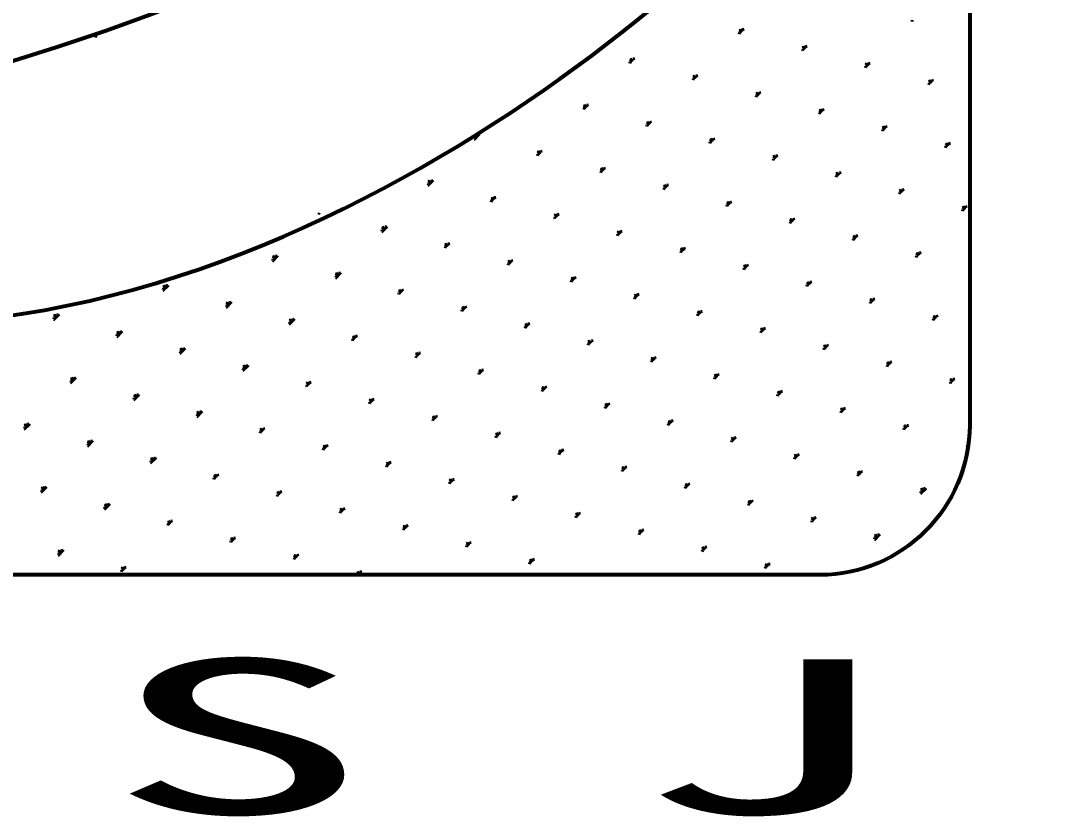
# Model space of a CAD drawing. Extents: x 962303 to 1579583, y -174742 to 224716.
# Drawn here: x 1574121 to 1575601, y 134987 to 136129 of the extents above; entities that cross this region are included whole.
import ezdxf

# ---------------------------------------------------------------- set-up
doc = ezdxf.new("R2010")
doc.units = 0
doc.header["$LTSCALE"] = 1000
doc.header["$MEASUREMENT"] = 0
doc.layers.add('PUB_TITLE', color=4, linetype='Continuous')
doc.styles.add('STYLE1', font='simhei.ttf', dxfattribs={"width": 0.8})

msp = doc.modelspace()

# ---------------------------------------------------------------- linework, layer by layer
at = {"layer": 'PUB_TITLE', "color": 4}
for p, q in [((1575401.5, 136127.7), (1575397.8, 136128.6)), ((1575155, 136110.9), (1575151.7, 136114.2)), ((1575156.1, 136112), (1575151.9, 136116.1)), ((1575157.1, 136113), (1575153.8, 136116.3)), ((1575158.1, 136114), (1575157.2, 136117.7)), ((1574230.5, 136105.1), (1574226.9, 136106.1)), ((1574228.7, 136109), (1574228.2, 136109.5)), ((1574230.2, 136109.6), (1574228.4, 136111.3)), ((1574231.7, 136110.1), (1574230.3, 136111.6)), ((1575154, 136109.9), (1575150.4, 136110.9)), ((1575244.6, 136085.6), (1575241, 136086.6)), ((1575245.6, 136086.7), (1575242.3, 136090)), ((1575246.7, 136087.7), (1575242.5, 136091.8)), ((1575247.7, 136088.7), (1575244.4, 136092)), ((1575248.7, 136089.8), (1575247.8, 136093.4)), ((1574997.1, 136067.9), (1574993.5, 136068.8)), ((1574998.2, 136068.9), (1574994.8, 136072.2)), ((1574999.2, 136069.9), (1574995.1, 136074.1)), ((1575000.2, 136071), (1574996.9, 136074.3)), ((1575001.3, 136072), (1575000.3, 136075.6)), ((1575337.2, 136063.4), (1575333.1, 136067.6)), ((1575338.3, 136064.5), (1575334.9, 136067.8)), ((1575339.3, 136065.5), (1575338.3, 136069.1)), ((1575335.2, 136061.4), (1575331.5, 136062.3)), ((1575336.2, 136062.4), (1575332.9, 136065.7)), ((1575087.7, 136043.6), (1575084.1, 136044.6)), ((1575088.7, 136044.6), (1575085.4, 136047.9)), ((1575089.8, 136045.7), (1575085.6, 136049.8)), ((1575090.8, 136046.7), (1575087.5, 136050)), ((1575091.8, 136047.7), (1575090.9, 136051.4)), ((1575425.7, 136037.1), (1575422.1, 136038.1)), ((1575426.8, 136038.1), (1575423.5, 136041.4)), ((1575427.8, 136039.2), (1575423.7, 136043.3)), ((1575428.8, 136040.2), (1575425.5, 136043.5)), ((1575429.9, 136041.2), (1575428.9, 136044.8)), ((1575179.3, 136020.4), (1575176, 136023.7)), ((1575180.3, 136021.4), (1575176.2, 136025.5)), ((1575181.4, 136022.4), (1575178.1, 136025.7)), ((1575182.4, 136023.5), (1575181.4, 136027.1)), ((1574933.9, 136004.7), (1574930.6, 136008)), ((1574935, 136005.7), (1574934, 136009.3)), ((1575178.3, 136019.3), (1575174.7, 136020.3)), ((1574930.8, 136001.5), (1574927.2, 136002.5)), ((1574931.9, 136002.6), (1574928.5, 136005.9)), ((1574932.9, 136003.6), (1574928.7, 136007.8)), ((1575268.9, 135995), (1575265.2, 135996)), ((1575269.9, 135996.1), (1575266.6, 135999.4)), ((1575270.9, 135997.1), (1575266.8, 136001.3)), ((1575272, 135998.2), (1575268.6, 136001.5)), ((1575273, 135999.2), (1575272, 136002.8)), ((1575022.4, 135978.3), (1575019.1, 135981.6)), ((1575023.5, 135979.4), (1575019.3, 135983.5)), ((1575024.5, 135980.4), (1575021.2, 135983.7)), ((1575025.5, 135981.4), (1575024.6, 135985)), ((1575363.6, 135974.9), (1575362.6, 135978.5)), ((1574771.9, 135957.4), (1574780.2, 135965.7)), ((1574776, 135961.6), (1574773.2, 135964.3)), ((1574777, 135962.6), (1574774.5, 135965.1)), ((1574778.1, 135963.7), (1574777.2, 135966.8)), ((1575021.4, 135977.3), (1575017.8, 135978.2)), ((1575359.4, 135970.8), (1575355.8, 135971.7)), ((1575360.5, 135971.8), (1575357.1, 135975.1)), ((1575361.5, 135972.8), (1575357.4, 135977)), ((1575362.5, 135973.9), (1575359.2, 135977.2)), ((1574773.9, 135959.5), (1574770.3, 135960.5)), ((1574775, 135960.5), (1574772, 135963.5)), ((1575112, 135953), (1575108.3, 135954)), ((1575113, 135954), (1575109.7, 135957.4)), ((1575114, 135955.1), (1575109.9, 135959.2)), ((1575115.1, 135956.1), (1575111.8, 135959.4)), ((1575116.1, 135957.2), (1575115.1, 135960.8)), ((1575451, 135947.5), (1575447.7, 135950.9)), ((1575452.1, 135948.6), (1575447.9, 135952.7)), ((1575453.1, 135949.6), (1575449.8, 135952.9)), ((1575454.1, 135950.7), (1575453.2, 135954.3)), ((1574864.5, 135935.2), (1574860.9, 135936.2)), ((1574865.5, 135936.3), (1574862.2, 135939.6)), ((1574866.6, 135937.3), (1574862.4, 135941.5)), ((1574867.6, 135938.4), (1574864.3, 135941.7)), ((1574868.7, 135939.4), (1574867.7, 135943)), ((1575204.6, 135930.8), (1575200.5, 135935)), ((1575205.7, 135931.8), (1575202.3, 135935.2)), ((1575206.7, 135932.9), (1575205.7, 135936.5)), ((1575450, 135946.5), (1575446.4, 135947.5)), ((1575202.5, 135928.7), (1575198.9, 135929.7)), ((1575203.6, 135929.8), (1575200.3, 135933.1)), ((1574955.1, 135911), (1574951.5, 135911.9)), ((1574956.1, 135912), (1574952.8, 135915.3)), ((1574957.2, 135913), (1574953, 135917.2)), ((1574958.2, 135914.1), (1574954.9, 135917.4)), ((1574959.2, 135915.1), (1574958.3, 135918.7)), ((1575293.1, 135904.5), (1575289.5, 135905.4)), ((1575294.2, 135905.5), (1575290.8, 135908.8)), ((1575295.2, 135906.5), (1575291, 135910.7)), ((1575296.2, 135907.6), (1575292.9, 135910.9)), ((1575297.3, 135908.6), (1575296.3, 135912.2)), ((1574707.6, 135893.2), (1574704, 135894.2)), ((1574708.7, 135894.2), (1574705.3, 135897.6)), ((1574709.7, 135895.3), (1574705.6, 135899.4)), ((1574705.6, 135891.1), (1574713.8, 135899.4)), ((1574710.7, 135896.3), (1574707.4, 135899.6)), ((1574711.8, 135897.4), (1574710.8, 135901)), ((1575046.7, 135887.7), (1575043.4, 135891.1)), ((1575047.7, 135888.8), (1575043.6, 135892.9)), ((1575048.8, 135889.8), (1575045.5, 135893.1)), ((1575049.8, 135890.8), (1575048.8, 135894.5)), ((1574800.3, 135871), (1574796.1, 135875.2)), ((1574801.3, 135872), (1574798, 135875.4)), ((1574802.3, 135873.1), (1574801.4, 135876.7)), ((1575045.7, 135886.7), (1575042, 135887.7)), ((1575383.7, 135880.2), (1575380.1, 135881.2)), ((1575384.7, 135881.2), (1575381.4, 135884.6)), ((1575385.8, 135882.3), (1575381.6, 135886.4)), ((1575386.8, 135883.3), (1575383.5, 135886.6)), ((1575387.8, 135884.3), (1575386.9, 135888)), ((1574798.2, 135868.9), (1574794.6, 135869.9)), ((1574799.2, 135870), (1574795.9, 135873.3)), ((1575136.2, 135862.4), (1575132.6, 135863.4)), ((1575137.3, 135863.5), (1575134, 135866.8)), ((1575138.3, 135864.5), (1575134.2, 135868.6)), ((1575139.3, 135865.5), (1575136, 135868.9)), ((1575140.4, 135866.6), (1575139.4, 135870.2)), ((1575475.3, 135857), (1575472, 135860.3)), ((1575476.3, 135858), (1575472.2, 135862.1)), ((1575477.4, 135859), (1575474.1, 135862.4)), ((1575478.4, 135860.1), (1575477.4, 135863.7)), ((1574550.7, 135851.2), (1574547.1, 135852.1)), ((1574888.8, 135844.7), (1574885.2, 135845.6)), ((1574889.8, 135845.7), (1574886.5, 135849)), ((1574890.9, 135846.7), (1574886.7, 135850.9)), ((1574891.9, 135847.8), (1574888.6, 135851.1)), ((1574892.9, 135848.8), (1574892, 135852.4)), ((1575231, 135842.3), (1575230, 135845.9)), ((1575474.3, 135855.9), (1575470.6, 135856.9)), ((1574642.4, 135827.9), (1574639, 135831.3)), ((1574643.4, 135829), (1574639.3, 135833.1)), ((1574639.3, 135824.8), (1574647.5, 135833.1)), ((1574644.4, 135830), (1574641.1, 135833.3)), ((1574645.5, 135831), (1574644.5, 135834.7)), ((1575226.8, 135838.2), (1575223.2, 135839.1)), ((1575227.8, 135839.2), (1575224.5, 135842.5)), ((1575228.9, 135840.2), (1575224.7, 135844.4)), ((1575229.9, 135841.3), (1575226.6, 135844.6)), ((1574641.3, 135826.9), (1574637.7, 135827.9)), ((1574979.4, 135820.4), (1574975.7, 135821.4)), ((1574980.4, 135821.4), (1574977.1, 135824.7)), ((1574981.4, 135822.5), (1574977.3, 135826.6)), ((1574982.5, 135823.5), (1574979.1, 135826.8)), ((1574983.5, 135824.5), (1574982.5, 135828.2)), ((1575318.4, 135814.9), (1575315.1, 135818.2)), ((1575319.5, 135816), (1575315.3, 135820.1)), ((1575320.5, 135817), (1575317.2, 135820.3)), ((1575321.5, 135818), (1575320.6, 135821.7)), ((1574731.9, 135802.6), (1574728.3, 135803.6)), ((1574732.9, 135803.7), (1574729.6, 135807)), ((1574734, 135804.7), (1574729.8, 135808.8)), ((1574735, 135805.7), (1574731.7, 135809.1)), ((1574736, 135806.8), (1574735.1, 135810.4)), ((1575072, 135798.2), (1575067.9, 135802.3)), ((1575073, 135799.2), (1575069.7, 135802.6)), ((1575074.1, 135800.3), (1575073.1, 135803.9)), ((1575317.4, 135813.9), (1575313.8, 135814.9)), ((1574485.5, 135785.9), (1574482.2, 135789.2)), ((1574486.5, 135786.9), (1574482.4, 135791.1)), ((1574482.4, 135782.8), (1574490.7, 135791.1)), ((1574487.5, 135788), (1574484.2, 135791.3)), ((1574488.6, 135789), (1574487.6, 135792.6)), ((1574826.6, 135782.5), (1574825.6, 135786.1)), ((1575069.9, 135796.1), (1575066.3, 135797.1)), ((1575071, 135797.2), (1575067.7, 135800.5)), ((1575408, 135789.6), (1575404.3, 135790.6)), ((1575409, 135790.7), (1575405.7, 135794)), ((1575410, 135791.7), (1575405.9, 135795.8)), ((1575411.1, 135792.7), (1575407.8, 135796)), ((1575412.1, 135793.8), (1575411.1, 135797.4)), ((1574484.4, 135784.9), (1574480.8, 135785.8)), ((1574822.5, 135778.4), (1574818.9, 135779.3)), ((1574823.5, 135779.4), (1574820.2, 135782.7)), ((1574824.5, 135780.4), (1574820.4, 135784.6)), ((1574825.6, 135781.5), (1574822.3, 135784.8)), ((1575160.5, 135771.9), (1575156.9, 135772.8)), ((1575161.5, 135772.9), (1575158.2, 135776.2)), ((1575162.6, 135773.9), (1575158.4, 135778.1)), ((1575163.6, 135775), (1575160.3, 135778.3)), ((1575164.7, 135776), (1575163.7, 135779.6)), ((1574575, 135760.6), (1574571.4, 135761.6)), ((1574576.1, 135761.6), (1574572.7, 135764.9)), ((1574577.1, 135762.7), (1574572.9, 135766.8)), ((1574572.9, 135758.5), (1574581.2, 135766.8)), ((1574578.1, 135763.7), (1574574.8, 135767)), ((1574579.2, 135764.7), (1574578.2, 135768.4)), ((1574914.1, 135755.1), (1574910.8, 135758.4)), ((1574915.1, 135756.2), (1574911, 135760.3)), ((1574916.2, 135757.2), (1574912.8, 135760.5)), ((1574917.2, 135758.2), (1574916.2, 135761.9)), ((1574327.6, 135742.8), (1574323.9, 135743.8)), ((1574328.6, 135743.9), (1574325.3, 135747.2)), ((1574329.6, 135744.9), (1574325.5, 135749)), ((1574325.5, 135740.8), (1574333.8, 135749)), ((1574330.7, 135745.9), (1574327.4, 135749.3)), ((1574331.7, 135747), (1574330.7, 135750.6)), ((1574667.7, 135738.4), (1574663.5, 135742.5)), ((1574668.7, 135739.4), (1574665.4, 135742.7)), ((1574669.7, 135740.5), (1574668.8, 135744.1)), ((1574913.1, 135754.1), (1574909.4, 135755.1)), ((1575251.1, 135747.6), (1575247.5, 135748.6)), ((1575252.1, 135748.6), (1575248.8, 135751.9)), ((1575253.2, 135749.7), (1575249, 135753.8)), ((1575254.2, 135750.7), (1575250.9, 135754)), ((1575255.2, 135751.7), (1575254.3, 135755.4)), ((1574665.6, 135736.3), (1574662, 135737.3)), ((1574666.6, 135737.4), (1574663.3, 135740.7)), ((1575003.6, 135729.8), (1575000, 135730.8)), ((1575004.7, 135730.9), (1575001.3, 135734.2)), ((1575005.7, 135731.9), (1575001.6, 135736)), ((1575006.7, 135732.9), (1575003.4, 135736.2)), ((1575007.8, 135734), (1575006.8, 135737.6)), ((1575342.7, 135724.4), (1575339.4, 135727.7)), ((1575343.7, 135725.4), (1575339.6, 135729.5)), ((1575344.8, 135726.4), (1575341.5, 135729.7)), ((1575345.8, 135727.5), (1575344.8, 135731.1)), ((1574418.1, 135718.6), (1574414.5, 135719.5)), ((1574419.2, 135719.6), (1574415.9, 135722.9)), ((1574420.2, 135720.6), (1574416.1, 135724.8)), ((1574416.1, 135716.5), (1574424.4, 135724.8)), ((1574421.2, 135721.7), (1574417.9, 135725)), ((1574422.3, 135722.7), (1574421.3, 135726.3)), ((1574756.2, 135712.1), (1574752.5, 135713)), ((1574757.2, 135713.1), (1574753.9, 135716.4)), ((1574758.2, 135714.1), (1574754.1, 135718.3)), ((1574759.3, 135715.2), (1574756, 135718.5)), ((1574760.3, 135716.2), (1574759.3, 135719.8)), ((1575097.3, 135708.7), (1575094, 135712)), ((1575098.3, 135709.7), (1575097.4, 135713.3)), ((1575341.7, 135723.3), (1575338, 135724.3)), ((1574170.7, 135700.8), (1574167.1, 135701.8)), ((1574171.7, 135701.8), (1574168.4, 135705.1)), ((1574172.7, 135702.9), (1574168.6, 135707)), ((1574168.6, 135698.7), (1574176.9, 135707)), ((1574173.8, 135703.9), (1574170.5, 135707.2)), ((1574174.8, 135704.9), (1574173.9, 135708.6)), ((1574509.7, 135695.3), (1574506.4, 135698.6)), ((1574510.8, 135696.4), (1574506.6, 135700.5)), ((1574506.6, 135692.2), (1574514.9, 135700.5)), ((1574511.8, 135697.4), (1574508.5, 135700.7)), ((1574512.9, 135698.4), (1574511.9, 135702.1)), ((1575094.2, 135705.6), (1575090.6, 135706.5)), ((1575095.2, 135706.6), (1575091.9, 135709.9)), ((1575096.3, 135707.6), (1575092.1, 135711.8)), ((1575432.2, 135699), (1575428.6, 135700)), ((1575433.3, 135700.1), (1575430, 135703.4)), ((1575434.3, 135701.1), (1575430.2, 135705.3)), ((1575435.3, 135702.2), (1575432, 135705.5)), ((1575436.4, 135703.2), (1575435.4, 135706.8)), ((1574263.3, 135678.6), (1574259.2, 135682.7)), ((1574259.2, 135674.4), (1574267.5, 135682.7)), ((1574264.4, 135679.6), (1574261, 135682.9)), ((1574265.4, 135680.7), (1574264.4, 135684.3)), ((1574508.7, 135694.3), (1574505.1, 135695.3)), ((1574846.7, 135687.8), (1574843.1, 135688.8)), ((1574847.8, 135688.8), (1574844.5, 135692.1)), ((1574848.8, 135689.9), (1574844.7, 135694)), ((1574849.9, 135690.9), (1574846.5, 135694.2)), ((1574850.9, 135691.9), (1574849.9, 135695.6)), ((1575185.8, 135682.3), (1575182.5, 135685.6)), ((1575186.8, 135683.4), (1575182.7, 135687.5)), ((1575187.9, 135684.4), (1575184.6, 135687.7)), ((1575188.9, 135685.4), (1575188, 135689)), ((1574261.3, 135676.5), (1574257.6, 135677.5)), ((1574262.3, 135677.6), (1574259, 135680.9)), ((1574599.3, 135670), (1574595.7, 135671)), ((1574600.3, 135671.1), (1574597, 135674.4)), ((1574601.4, 135672.1), (1574597.2, 135676.2)), ((1574602.4, 135673.1), (1574599.1, 135676.4)), ((1574603.4, 135674.2), (1574602.5, 135677.8)), ((1574938.4, 135664.6), (1574935, 135667.9)), ((1574939.4, 135665.6), (1574935.2, 135669.7)), ((1574940.4, 135666.6), (1574937.1, 135669.9)), ((1574941.5, 135667.7), (1574940.5, 135671.3)), ((1575184.8, 135681.3), (1575181.2, 135682.3)), ((1574351.8, 135652.3), (1574348.2, 135653.2)), ((1574352.9, 135653.3), (1574349.5, 135656.6)), ((1574353.9, 135654.3), (1574349.8, 135658.5)), ((1574349.8, 135650.2), (1574358, 135658.5)), ((1574354.9, 135655.4), (1574351.6, 135658.7)), ((1574356, 135656.4), (1574355, 135660)), ((1574694, 135649.9), (1574693, 135653.5)), ((1574937.3, 135663.5), (1574933.7, 135664.5)), ((1575275.4, 135657), (1575271.7, 135658)), ((1575276.4, 135658), (1575273.1, 135661.4)), ((1575277.4, 135659.1), (1575273.3, 135663.2)), ((1575278.5, 135660.1), (1575275.1, 135663.4)), ((1575279.5, 135661.2), (1575278.5, 135664.8)), ((1574689.9, 135645.7), (1574686.2, 135646.7)), ((1574690.9, 135646.8), (1574687.6, 135650.1)), ((1574691.9, 135647.8), (1574687.8, 135652)), ((1574693, 135648.9), (1574689.7, 135652.2)), ((1575027.9, 135639.2), (1575024.3, 135640.2)), ((1575028.9, 135640.3), (1575025.6, 135643.6)), ((1575030, 135641.3), (1575025.8, 135645.5)), ((1575031, 135642.4), (1575027.7, 135645.7)), ((1575032, 135643.4), (1575031.1, 135647)), ((1575368, 135634.8), (1575363.9, 135639)), ((1575369, 135635.9), (1575365.7, 135639.2)), ((1575370.1, 135636.9), (1575369.1, 135640.5)), ((1574442.4, 135628), (1574438.8, 135629)), ((1574443.4, 135629), (1574440.1, 135632.3)), ((1574444.5, 135630.1), (1574440.3, 135634.2)), ((1574440.3, 135625.9), (1574448.6, 135634.2)), ((1574445.5, 135631.1), (1574442.2, 135634.4)), ((1574446.5, 135632.1), (1574445.6, 135635.7)), ((1574781.5, 135622.5), (1574778.2, 135625.8)), ((1574782.5, 135623.6), (1574778.4, 135627.7)), ((1574783.5, 135624.6), (1574780.2, 135627.9)), ((1574784.6, 135625.6), (1574783.6, 135629.2)), ((1575365.9, 135632.7), (1575362.3, 135633.7)), ((1575367, 135633.8), (1575363.6, 135637.1)), ((1574194.9, 135610.2), (1574191.3, 135611.2)), ((1574196, 135611.3), (1574192.7, 135614.6)), ((1574197, 135612.3), (1574192.9, 135616.4)), ((1574192.9, 135608.1), (1574201.2, 135616.4)), ((1574198.1, 135613.3), (1574194.7, 135616.6)), ((1574199.1, 135614.4), (1574198.1, 135618)), ((1574535.1, 135605.8), (1574530.9, 135609.9)), ((1574536.1, 135606.8), (1574532.8, 135610.1)), ((1574537.1, 135607.9), (1574536.2, 135611.5)), ((1574780.4, 135621.5), (1574776.8, 135622.4)), ((1575118.5, 135615), (1575114.8, 135615.9)), ((1575119.5, 135616), (1575116.2, 135619.3)), ((1575120.5, 135617), (1575116.4, 135621.2)), ((1575121.6, 135618.1), (1575118.3, 135621.4)), ((1575122.6, 135619.1), (1575121.6, 135622.7)), ((1575456.5, 135608.5), (1575452.9, 135609.4)), ((1575457.5, 135609.5), (1575454.2, 135612.8)), ((1575458.6, 135610.5), (1575454.4, 135614.7)), ((1575459.6, 135611.6), (1575456.3, 135614.9)), ((1575460.6, 135612.6), (1575459.7, 135616.2)), ((1574289.7, 135590.1), (1574288.7, 135593.7)), ((1574533, 135603.7), (1574529.4, 135604.7)), ((1574534, 135604.7), (1574530.7, 135608.1)), ((1574871, 135597.2), (1574867.4, 135598.2)), ((1574872, 135598.2), (1574868.7, 135601.6)), ((1574873.1, 135599.3), (1574868.9, 135603.4)), ((1574874.1, 135600.3), (1574870.8, 135603.6)), ((1574875.2, 135601.4), (1574874.2, 135605)), ((1575210.1, 135591.7), (1575206.8, 135595.1)), ((1575211.1, 135592.8), (1575207, 135596.9)), ((1575212.2, 135593.8), (1575208.8, 135597.1)), ((1575213.2, 135594.9), (1575212.2, 135598.5)), ((1574285.5, 135585.9), (1574281.9, 135586.9)), ((1574286.6, 135587), (1574283.2, 135590.3)), ((1574287.6, 135588), (1574283.5, 135592.2)), ((1574283.5, 135583.9), (1574291.7, 135592.2)), ((1574288.6, 135589.1), (1574285.3, 135592.4)), ((1574623.6, 135579.4), (1574619.9, 135580.4)), ((1574624.6, 135580.5), (1574621.3, 135583.8)), ((1574625.6, 135581.5), (1574621.5, 135585.7)), ((1574626.7, 135582.6), (1574623.3, 135585.9)), ((1574627.7, 135583.6), (1574626.7, 135587.2)), ((1574963.7, 135575), (1574959.5, 135579.2)), ((1574964.7, 135576), (1574961.4, 135579.4)), ((1574965.7, 135577.1), (1574964.8, 135580.7)), ((1575209, 135590.7), (1575205.4, 135591.7)), ((1574377.1, 135562.7), (1574373.8, 135566)), ((1574378.2, 135563.7), (1574374, 135567.9)), ((1574374, 135559.6), (1574382.3, 135567.9)), ((1574379.2, 135564.8), (1574375.9, 135568.1)), ((1574380.2, 135565.8), (1574379.3, 135569.4)), ((1574961.6, 135572.9), (1574958, 135573.9)), ((1574962.6, 135574), (1574959.3, 135577.3)), ((1575299.6, 135566.4), (1575296, 135567.4)), ((1575300.7, 135567.5), (1575297.3, 135570.8)), ((1575301.7, 135568.5), (1575297.6, 135572.7)), ((1575302.7, 135569.5), (1575299.4, 135572.9)), ((1575303.8, 135570.6), (1575302.8, 135574.2)), ((1574130.7, 135546), (1574126.6, 135550.1)), ((1574126.6, 135541.8), (1574134.9, 135550.1)), ((1574131.7, 135547), (1574128.4, 135550.3)), ((1574132.8, 135548.1), (1574131.8, 135551.7)), ((1574376.1, 135561.7), (1574372.5, 135562.6)), ((1574714.1, 135555.2), (1574710.5, 135556.1)), ((1574715.2, 135556.2), (1574711.9, 135559.5)), ((1574716.2, 135557.2), (1574712.1, 135561.4)), ((1574717.2, 135558.3), (1574713.9, 135561.6)), ((1574718.3, 135559.3), (1574717.3, 135562.9)), ((1575052.2, 135548.7), (1575048.5, 135549.6)), ((1575053.2, 135549.7), (1575049.9, 135553)), ((1575054.2, 135550.7), (1575050.1, 135554.9)), ((1575055.3, 135551.8), (1575052, 135555.1)), ((1575056.3, 135552.8), (1575055.3, 135556.4)), ((1575394.3, 135546.3), (1575393.4, 135549.9)), ((1574128.6, 135543.9), (1574125, 135544.9)), ((1574129.7, 135544.9), (1574126.4, 135548.3)), ((1574466.7, 135537.4), (1574463.1, 135538.4)), ((1574467.7, 135538.4), (1574464.4, 135541.8)), ((1574468.7, 135539.5), (1574464.6, 135543.6)), ((1574469.8, 135540.5), (1574466.5, 135543.8)), ((1574470.8, 135541.6), (1574469.8, 135545.2)), ((1574805.7, 135531.9), (1574802.4, 135535.3)), ((1574806.8, 135533), (1574802.6, 135537.1)), ((1574807.8, 135534), (1574804.5, 135537.3)), ((1574808.9, 135535), (1574807.9, 135538.7)), ((1575390.2, 135542.2), (1575386.6, 135543.1)), ((1575391.2, 135543.2), (1575387.9, 135546.5)), ((1575392.3, 135544.2), (1575388.1, 135548.4)), ((1575393.3, 135545.3), (1575390, 135548.6)), ((1574219.2, 135519.6), (1574215.6, 135520.6)), ((1574220.3, 135520.7), (1574216.9, 135524)), ((1574221.3, 135521.7), (1574217.1, 135525.9)), ((1574217.1, 135517.6), (1574225.4, 135525.9)), ((1574222.3, 135522.7), (1574219, 135526.1)), ((1574223.4, 135523.8), (1574222.4, 135527.4)), ((1574560.4, 135516.2), (1574557, 135519.6)), ((1574561.4, 135517.3), (1574560.4, 135520.9)), ((1574804.7, 135530.9), (1574801.1, 135531.9)), ((1575142.7, 135524.4), (1575139.1, 135525.4)), ((1575143.8, 135525.4), (1575140.5, 135528.8)), ((1575144.8, 135526.5), (1575140.7, 135530.6)), ((1575145.8, 135527.5), (1575142.5, 135530.8)), ((1575146.9, 135528.5), (1575145.9, 135532.2)), ((1575480.4, 135520.3), (1575478.5, 135522.2)), ((1575480.6, 135522.2), (1575478.7, 135524.1)), ((1575480.9, 135524), (1575480.6, 135524.3)), ((1574557.3, 135513.1), (1574553.6, 135514.1)), ((1574558.3, 135514.2), (1574555, 135517.5)), ((1574559.3, 135515.2), (1574555.2, 135519.4)), ((1574895.3, 135506.6), (1574891.7, 135507.6)), ((1574896.3, 135507.7), (1574893, 135511)), ((1574897.4, 135508.7), (1574893.2, 135512.8)), ((1574898.4, 135509.7), (1574895.1, 135513.1)), ((1574899.4, 135510.8), (1574898.5, 135514.4)), ((1575235.4, 135502.2), (1575231.2, 135506.3)), ((1575236.4, 135503.2), (1575233.1, 135506.6)), ((1575237.5, 135504.3), (1575236.5, 135507.9)), ((1575480.1, 135518.1), (1575477.2, 135518.9)), ((1575478.7, 135515.8), (1575479.9, 135517.1)), ((1574309.8, 135495.4), (1574306.2, 135496.3)), ((1574310.8, 135496.4), (1574307.5, 135499.7)), ((1574311.9, 135497.4), (1574307.7, 135501.6)), ((1574307.7, 135493.3), (1574316, 135501.6)), ((1574312.9, 135498.5), (1574309.6, 135501.8)), ((1574313.9, 135499.5), (1574313, 135503.1)), ((1574648.9, 135489.9), (1574645.5, 135493.2)), ((1574649.9, 135490.9), (1574645.8, 135495.1)), ((1574650.9, 135492), (1574647.6, 135495.3)), ((1574652, 135493), (1574651, 135496.6)), ((1574990, 135486.5), (1574989, 135490.1)), ((1575233.3, 135500.1), (1575229.7, 135501.1)), ((1575234.4, 135501.2), (1575231, 135504.5)), ((1574401.4, 135472.1), (1574398.1, 135475.5)), ((1574402.4, 135473.2), (1574398.3, 135477.3)), ((1574403.5, 135474.2), (1574400.2, 135477.5)), ((1574404.5, 135475.2), (1574403.5, 135478.9)), ((1574647.8, 135488.9), (1574644.2, 135489.8)), ((1574985.9, 135482.4), (1574982.2, 135483.3)), ((1574986.9, 135483.4), (1574983.6, 135486.7)), ((1574987.9, 135484.4), (1574983.8, 135488.6)), ((1574989, 135485.5), (1574985.7, 135488.8)), ((1575323.9, 135475.9), (1575320.3, 135476.8)), ((1575324.9, 135476.9), (1575321.6, 135480.2)), ((1575326, 135477.9), (1575321.8, 135482.1)), ((1575327, 135479), (1575323.7, 135482.3)), ((1575328, 135480), (1575327.1, 135483.6)), ((1574157.1, 135457.5), (1574156.1, 135461.1)), ((1574400.4, 135471.1), (1574396.7, 135472.1)), ((1574738.4, 135464.6), (1574734.8, 135465.6)), ((1574739.4, 135465.6), (1574736.1, 135468.9)), ((1574740.5, 135466.7), (1574736.3, 135470.8)), ((1574741.5, 135467.7), (1574738.2, 135471)), ((1574742.5, 135468.7), (1574741.6, 135472.4)), ((1575077.5, 135459.1), (1575074.2, 135462.4)), ((1575078.5, 135460.2), (1575074.4, 135464.3)), ((1575079.5, 135461.2), (1575076.2, 135464.5)), ((1575080.6, 135462.2), (1575079.6, 135465.9)), ((1574152.9, 135453.3), (1574149.3, 135454.3)), ((1574153.9, 135454.4), (1574150.6, 135457.7)), ((1574155, 135455.4), (1574150.8, 135459.5)), ((1574150.8, 135451.3), (1574159.1, 135459.5)), ((1574156, 135456.4), (1574152.7, 135459.8)), ((1574490.9, 135446.8), (1574487.3, 135447.8)), ((1574492, 135447.9), (1574488.7, 135451.2)), ((1574493, 135448.9), (1574488.9, 135453)), ((1574494.1, 135449.9), (1574490.7, 135453.3)), ((1574495.1, 135451), (1574494.1, 135454.6)), ((1574831, 135442.4), (1574826.9, 135446.5)), ((1574832.1, 135443.4), (1574828.8, 135446.8)), ((1574833.1, 135444.5), (1574832.2, 135448.1)), ((1575076.4, 135458.1), (1575072.8, 135459.1)), ((1575414.5, 135451.6), (1575410.8, 135452.6)), ((1575415.5, 135452.6), (1575412.2, 135455.9)), ((1575416.5, 135453.7), (1575412.4, 135457.8)), ((1575412.4, 135449.5), (1575420.7, 135457.8)), ((1575417.6, 135454.7), (1575414.3, 135458)), ((1575418.6, 135455.7), (1575417.6, 135459.4)), ((1574244.5, 135430.1), (1574241.2, 135433.4)), ((1574245.6, 135431.1), (1574241.4, 135435.3)), ((1574241.4, 135427), (1574249.7, 135435.3)), ((1574246.6, 135432.2), (1574243.3, 135435.5)), ((1574247.6, 135433.2), (1574246.7, 135436.8)), ((1574829, 135440.3), (1574825.4, 135441.3)), ((1574830, 135441.4), (1574826.7, 135444.7)), ((1575167, 135433.8), (1575163.4, 135434.8)), ((1575168, 135434.9), (1575164.7, 135438.2)), ((1575169.1, 135435.9), (1575164.9, 135440)), ((1575170.1, 135436.9), (1575166.8, 135440.2)), ((1575171.2, 135438), (1575170.2, 135441.6)), ((1574243.5, 135429.1), (1574239.9, 135430)), ((1574581.5, 135422.6), (1574577.9, 135423.5)), ((1574582.6, 135423.6), (1574579.2, 135426.9)), ((1574583.6, 135424.6), (1574579.4, 135428.8)), ((1574584.6, 135425.7), (1574581.3, 135429)), ((1574585.7, 135426.7), (1574584.7, 135430.3)), ((1574919.6, 135416.1), (1574915.9, 135417)), ((1574920.6, 135417.1), (1574917.3, 135420.4)), ((1574921.6, 135418.1), (1574917.5, 135422.3)), ((1574922.7, 135419.2), (1574919.3, 135422.5)), ((1574923.7, 135420.2), (1574922.7, 135423.8)), ((1575260.7, 135412.7), (1575257.4, 135416)), ((1575261.7, 135413.7), (1575260.8, 135417.3)), ((1574334.1, 135404.8), (1574330.4, 135405.8)), ((1574335.1, 135405.8), (1574331.8, 135409.1)), ((1574336.1, 135406.9), (1574332, 135411)), ((1574337.2, 135407.9), (1574333.9, 135411.2)), ((1574338.2, 135408.9), (1574337.2, 135412.6)), ((1574673.1, 135399.3), (1574669.8, 135402.6)), ((1574674.2, 135400.4), (1574670, 135404.5)), ((1574675.2, 135401.4), (1574671.9, 135404.7)), ((1574676.2, 135402.4), (1574675.3, 135406.1)), ((1575257.6, 135409.6), (1575254, 135410.5)), ((1575258.6, 135410.6), (1575255.3, 135413.9)), ((1575259.7, 135411.6), (1575255.5, 135415.8)), ((1574426.7, 135382.6), (1574422.6, 135386.7)), ((1574427.7, 135383.6), (1574424.4, 135386.9)), ((1574428.8, 135384.7), (1574427.8, 135388.3)), ((1574672.1, 135398.3), (1574668.5, 135399.3)), ((1575010.1, 135391.8), (1575006.5, 135392.8)), ((1575011.2, 135392.8), (1575007.8, 135396.1)), ((1575012.2, 135393.9), (1575008.1, 135398)), ((1575013.2, 135394.9), (1575009.9, 135398.2)), ((1575014.3, 135395.9), (1575013.3, 135399.6)), ((1575349.2, 135386.3), (1575345.9, 135389.6)), ((1575350.2, 135387.4), (1575346.1, 135391.5)), ((1575346.1, 135383.2), (1575354.4, 135391.5)), ((1575351.3, 135388.4), (1575348, 135391.7)), ((1575352.3, 135389.4), (1575351.3, 135393.1)), ((1574424.6, 135380.5), (1574421, 135381.5)), ((1574425.7, 135381.6), (1574422.4, 135384.9)), ((1574762.7, 135374), (1574759, 135375)), ((1574763.7, 135375.1), (1574760.4, 135378.4)), ((1574764.7, 135376.1), (1574760.6, 135380.2)), ((1574765.8, 135377.1), (1574762.5, 135380.4)), ((1574766.8, 135378.2), (1574765.8, 135381.8)), ((1575101.7, 135368.6), (1575098.4, 135371.9)), ((1575102.8, 135369.6), (1575098.6, 135373.7)), ((1575103.8, 135370.6), (1575100.5, 135373.9)), ((1575104.8, 135371.7), (1575103.9, 135375.3)), ((1575348.2, 135385.3), (1575344.5, 135386.3)), ((1574177.2, 135362.8), (1574173.6, 135363.7)), ((1574178.2, 135363.8), (1574174.9, 135367.1)), ((1574179.3, 135364.8), (1574175.1, 135369)), ((1574175.1, 135360.7), (1574183.4, 135369)), ((1574180.3, 135365.9), (1574177, 135369.2)), ((1574181.3, 135366.9), (1574180.4, 135370.5)), ((1574515.2, 135356.3), (1574511.6, 135357.2)), ((1574516.2, 135357.3), (1574512.9, 135360.6)), ((1574517.3, 135358.3), (1574513.1, 135362.5)), ((1574518.3, 135359.4), (1574515, 135362.7)), ((1574519.4, 135360.4), (1574518.4, 135364)), ((1574857.4, 135353.9), (1574856.4, 135357.5)), ((1575100.7, 135367.5), (1575097.1, 135368.5)), ((1574268.8, 135339.5), (1574265.5, 135342.8)), ((1574269.8, 135340.6), (1574265.7, 135344.7)), ((1574270.9, 135341.6), (1574267.5, 135344.9)), ((1574271.9, 135342.6), (1574270.9, 135346.3)), ((1574853.2, 135349.8), (1574849.6, 135350.7)), ((1574854.3, 135350.8), (1574851, 135354.1)), ((1574855.3, 135351.8), (1574851.2, 135356)), ((1574856.4, 135352.9), (1574853, 135356.2)), ((1575191.3, 135343.2), (1575187.7, 135344.2)), ((1575192.3, 135344.3), (1575189, 135347.6)), ((1575193.4, 135345.3), (1575189.2, 135349.5)), ((1575194.4, 135346.4), (1575191.1, 135349.7)), ((1575195.4, 135347.4), (1575194.5, 135351)), ((1574267.8, 135338.5), (1574264.1, 135339.5)), ((1574606.2, 135333.6), (1574603.5, 135336.3)), ((1574607.9, 135334.1), (1574603.7, 135338.2)), ((1574608.9, 135335.1), (1574605.6, 135338.4)), ((1574609.9, 135336.1), (1574609, 135339.8))]:
    msp.add_line(p, q, dxfattribs=at)
at = {"layer": 'PUB_TITLE', "color": 4, "lineweight": 53}
for points, knots in [([(1573712.5, 136395.1), (1573712.5, 136395.1), (1573180.4, 135764.7), (1574173.2, 136090.7), (1574912.1, 136326.1), (1575569.1, 136890.9), (1575600.9, 137054.7), (1575600.9, 137054.7), (1575513.9, 136715), (1575308.8, 136436.7), (1575287, 136367.6), (1574677.4, 135710.6), (1573955.3, 135692.7), (1573515.7, 135671.6), (1573165.2, 135984.7), (1573712.5, 136395.1)], [0, 0, 0, 0, 1, 1, 1, 2, 2, 2, 3, 3, 3, 4, 4, 4, 5, 5, 5, 5]), ([(1575482.3, 136734.7), (1575482.3, 136145.3), (1575482.3, 135548.7), (1575482.3, 135548.7), (1575482.3, 135430.4), (1575385.5, 135333.6), (1575267.2, 135333.6), (1575267.2, 135333.6), (1572937.3, 135333.6), (1572937.3, 135333.6), (1572819, 135333.6), (1572722.2, 135430.4), (1572722.2, 135548.7), (1572722.2, 135548.7), (1572722.2, 136088.2), (1572722.2, 136648)], [2.493971, 2.493971, 2.493971, 2.493971, 3, 3, 3, 4, 4, 4, 5, 5, 5, 6, 6, 6, 6.481204, 6.481204, 6.481204, 6.481204])]:
    msp.add_open_spline(points, degree=3, knots=knots, dxfattribs=at)

# ---------------------------------------------------------------- texts
at = {"layer": 'PUB_TITLE', "color": 4, "style": 'STYLE1', "width": 2.5}
msp.add_text('F Z S J', height=221.77, dxfattribs=at).set_placement((1572734, 134991))

doc.saveas('drawing.dxf')
